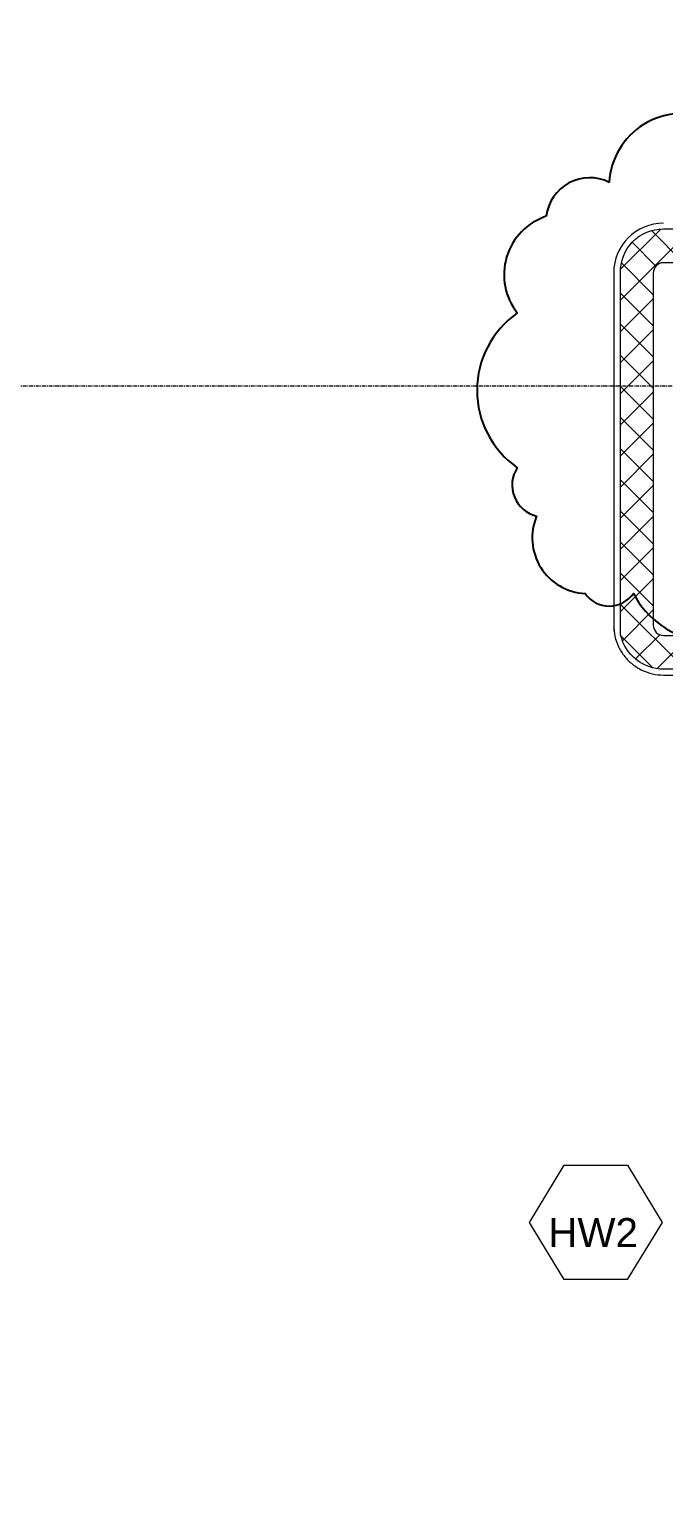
# Model space of a CAD drawing. Header units: millimetres. Extents: x 2659630 to 6742168, y -2425387 to -732288.
# Drawn here: x 3937961 to 3940122, y -1157069 to -1152052 of the extents above; entities that cross this region are included whole.
import ezdxf

# ---------------------------------------------------------------- set-up
doc = ezdxf.new("R2010")
doc.units = ezdxf.units.MM
doc.linetypes.add('Grid Line', pattern=[22.224999999999994, 12.7, -3.174999999999999, 3.174999999999999, -3.174999999999999])
for name, color, linetype, lineweight in [('A-ANNO-DIMS', 211, 'Continuous', 9), ('A-GENM', 13, 'Continuous', 18), ('A-GLAZ-IDEN', 152, 'Continuous', 9), ('A-PLASTER', 50, 'Continuous', 0), ('A-WALL', 113, 'Continuous', 9), ('A-WALL-PATT', 111, 'Continuous', 0), ('S-GRID', 1, 'Continuous', 9)]:
    doc.layers.add(name, color=color, linetype=linetype, lineweight=lineweight)
doc.layers.add('REVISION CLOUD', color=7, linetype='Continuous')
doc.layers.get('A-ANNO-DIMS').off()
doc.styles.add('Arial_1', font='arial.ttf', dxfattribs={"height": 98.35329341317356})

# ---------------------------------------------------------------- blocks, each defined once
blk = doc.blocks.new('A$C2D2C472C')
at = {"layer": 'A-WALL-PATT'}
h = blk.add_hatch(dxfattribs=at)
h.set_pattern_fill('ANSI37', color=256, scale=600, style=0)
h.set_pattern_definition([(45, (-102930.4976328127, -114895.0412800389), (-53.03300858899107, 53.03300858899107), []), (135, (-102930.4976328127, -114895.0412800389), (-53.03300858899107, -53.03300858899106), [])])
edge = h.paths.add_edge_path()
edge.add_line((944.9995019281778, 1920.086653618404), (945.0008851355669, 2189.884832272088))
edge.add_arc((910.0008851359307, 2189.884989272134), 34.99999999998833, 359.9997429874282, 449.9997132388004)
edge.add_line((910.0010603083792, 2224.884989271683), (206.5573315929068, 2224.905706588062))
edge.add_arc((206.3435287130415, 2190.119336553427), 34.78702706265661, 89.64785493841943, 180.3515355871881)
edge.add_line((171.5571564060956, 2189.90590370784), (171.5104949169763, 989.9413756946597))
edge.add_arc((206.436017342523, 989.8668982434319), 34.92560183573225, 179.8778189455847, 270.1221930522632)
edge.add_line((206.5105021072231, 954.9413758334849), (479.9996885845903, 954.8601867418038))
edge.add_line((479.9996885845903, 954.8601867418038), (480.0000001211592, 839.860185584781))
edge.add_line((480.0000001211592, 839.860185584781), (206.5104973261623, 839.9413757038274))
edge.add_arc((206.4964083629893, 989.9011490803969), 149.9597740384099, 192.8758880656439, 270.00538303110875, ccw=False)
edge.add_line((60.30736402368348, 956.4841302904388), (60.0000001211738, 2189.906551396358))
edge.add_arc((204.1890972755355, 2195.622790524605), 144.3023600914457, 89.0594131363834, 182.2702476428867, ccw=False)
edge.add_arc((117.0175473045965, -14981488.51647655), 14983828.42245068, 89.99696775482101, 89.99965761188861, ccw=False)
edge.add_arc((909.9946922726667, 2189.870040024718), 150.0149508471489, 45.00209331497581, 89.99734813771352, ccw=False)
edge.add_arc((910.01583289064, 2189.891182187523), 149.9850524061101, -0.0026534085425282683, 45.00209331497041, ccw=False)
edge.add_line((1060.000885135916, 2189.884236272439), (1059.999510428475, 1919.979855106591))
edge.add_line((1059.999510428475, 1919.979855106591), (944.9995019281778, 1920.086653618404))
at = {"layer": 'A-GENM'}
for centre, radius, start, end in [((206.5571564055426, 2189.905706589925, -2.762502891338284e-08), 169.9999999999744, 89.99971323877656, 179.9996773135824), ((206.5467242484883, 989.8615372594359, -2.762502891338284e-08), 170.0000000001621, 179.9997132120961, 192.8568556227206), ((206.5467242484883, 989.8615372594359, -2.762502891338284e-08), 170.0000000001625, 192.8568562060331, 205.7139980939878), ((206.5467242484883, 989.8615372594359, -2.762502891338284e-08), 170.0000000001625, 205.7139991560489, 218.5711406565557), ((206.5467242484883, 989.8615372594359, -2.762502891338284e-08), 170.0000000001626, 218.5711444577068, 231.4282852556994), ((206.5467242484883, 989.8615372594359, -2.762502891338284e-08), 170.0000000001625, 231.4282863473983, 244.2854281885292), ((206.5467242484883, 989.8615372594359, -2.762502891338284e-08), 170.0000000001627, 244.2854285476412, 269.9997141992719)]:
    blk.add_arc(centre, radius, start, end, dxfattribs=at)
at = {"layer": 'A-PLASTER'}
for p, q in [((36.55692833581998, 2189.906664038426, -2.762502891338284e-08), (36.54672009665228, 989.8623881688254, -2.762502891338284e-08)), ((206.5458762606868, 819.9414255178854, -2.762502891338284e-08), (480.0000001226144, 819.9412260005774, -2.762502891338284e-08))]:
    blk.add_line(p, q, dxfattribs=at)
for centre, radius, start, end in [((206.5109611537046, 2189.98556824922, -2.762502891338284e-08), 169.9999999999743, 90, 179.9999640931486), ((206.5104903323372, 989.941375704002, -2.762502891338284e-08), 170.0000000001521, 180, 192.8571423899843), ((206.5104903323372, 989.941375704002, -2.762502891338284e-08), 170.0000000001525, 192.8571429953589, 205.7142848382652), ((206.5104903323372, 989.941375704002, -2.762502891338284e-08), 170.0000000001525, 205.7142859913077, 218.571427457844), ((206.5104903323372, 989.941375704002, -2.762502891338284e-08), 170.0000000001527, 218.5714312821734, 231.4285719809424), ((206.5104903323372, 989.941375704002, -2.762502891338284e-08), 170.0000000001525, 231.4285730814951, 244.2857149782696), ((206.5104903323372, 989.941375704002, -2.762502891338284e-08), 170.0000000001525, 244.2857153780311, 270.0000009705005)]:
    blk.add_arc(centre, radius, start, end, dxfattribs=at)
at = {"layer": 'A-WALL'}
blk.add_lwpolyline([(944.9995019281778, 1920.086653618404), (945.0008851355669, 2189.884832272088, 0.4142134102995745), (910.0010603083792, 2224.884989271683), (206.5573315929068, 2224.905706588062, 0.4178153354241026), (171.5571564060956, 2189.90590370784), (171.5104949169763, 989.9413756946597, 0.415463343301321), (206.5105021072231, 954.9413758334849), (479.9996885845903, 954.8601867418038), (480.0000001211592, 839.860185584781), (206.5104973261623, 839.9413757038274, -0.3498496930690036), (60.30736402368348, 956.4841302904388), (60.0000001211738, 2189.906551396358, -0.4307240834562548), (206.55790714467, 2339.905706588033, -1.173671556007594e-05), (910.0016355238768, 2339.884990711187, -0.1988908435200889), (1016.067405691763, 2295.950504510794, -0.1989338984303118), (1060.000885135916, 2189.884236272439), (1059.999510428475, 1919.979855106591)], format="xyb", close=True, dxfattribs=at)

msp = doc.modelspace()

# ---------------------------------------------------------------- linework, layer by layer
at = {"layer": 'A-GLAZ-IDEN'}
msp.add_lwpolyline([(3939998.14176566, -1156312.52442698), (3939783.423720943, -1156312.52442698), (3939665.417172372, -1156117.633083905), (3939783.423720943, -1155922.741740829), (3939999.734924191, -1155922.741740829), (3940117.741472762, -1156117.633083905), (3939998.14176566, -1156312.52442698)], close=True, dxfattribs=at)
at = {"layer": 'REVISION CLOUD', "ltscale": 2500}
msp.add_lwpolyline([(3939936.941303024, -1152573.578150923, 0.52056705), (3939722.542833867, -1152688.941806619, 0.52056705), (3939623.595073313, -1153018.549805011, 0.52056705), (3939623.595073313, -1153545.927739989, 0.52056705), (3939623.595073313, -1153545.927739989, 0.52056705), (3939689.5669068, -1153710.731739185, 0.52056705), (3939854.486500842, -1153974.416425383, 0.52056705), (3940019.406094884, -1153974.416425383, 0.52056705), (3940514.164877009, -1154040.339737578, 0.52056705), (3940860.497023465, -1154040.339737578, 0.52056705), (3941190.336211549, -1153892.014425785, 0.52056705), (3941437.710607773, -1153694.248770492, 0.52056705), (3941520.175399633, -1153232.798428999, 0.52056705), (3941503.682441261, -1152705.424775312, 0.52056705), (3941503.682441261, -1152705.424775312, 0.52056705), (3941503.682441261, -1152705.424775312, 0.52056705), (3941107.87141969, -1152375.812495629, 0.52056705), (3941107.87141969, -1152375.812495629, 0.52056705), (3941025.416617507, -1152359.333808225, 0.52056705), (3940497.671918639, -1152359.333808225, 0.52056705), (3940497.671918639, -1152359.333808225, 0.52056705), (3940283.273449481, -1152359.333808225, 0.52056705), (3939936.941303026, -1152573.578150923)], format="xyb", dxfattribs=at)
at = {"layer": 'S-GRID', "linetype": 'Grid Line'}
msp.add_line((3934426.020365283, -1153267.244013994), (3966301.251120066, -1153267.244013994), dxfattribs=at)

# ---------------------------------------------------------------- block references
at = {"layer": 'A-ANNO-DIMS'}
msp.add_blockref('A$C2D2C472C', (3939915.646450042, -1155072.325244291), dxfattribs=at)

# ---------------------------------------------------------------- texts
at = {"layer": 'A-GLAZ-IDEN', "insert": (3939882.083766427, -1156201.232695407), "char_height": 98.3532934131736, "width": 244.7999999999998, "attachment_point": 8, "line_spacing_factor": 0.9385317878468563, "style": 'Arial_1'}
msp.add_mtext('HW2', dxfattribs=at)

doc.saveas('drawing.dxf')
